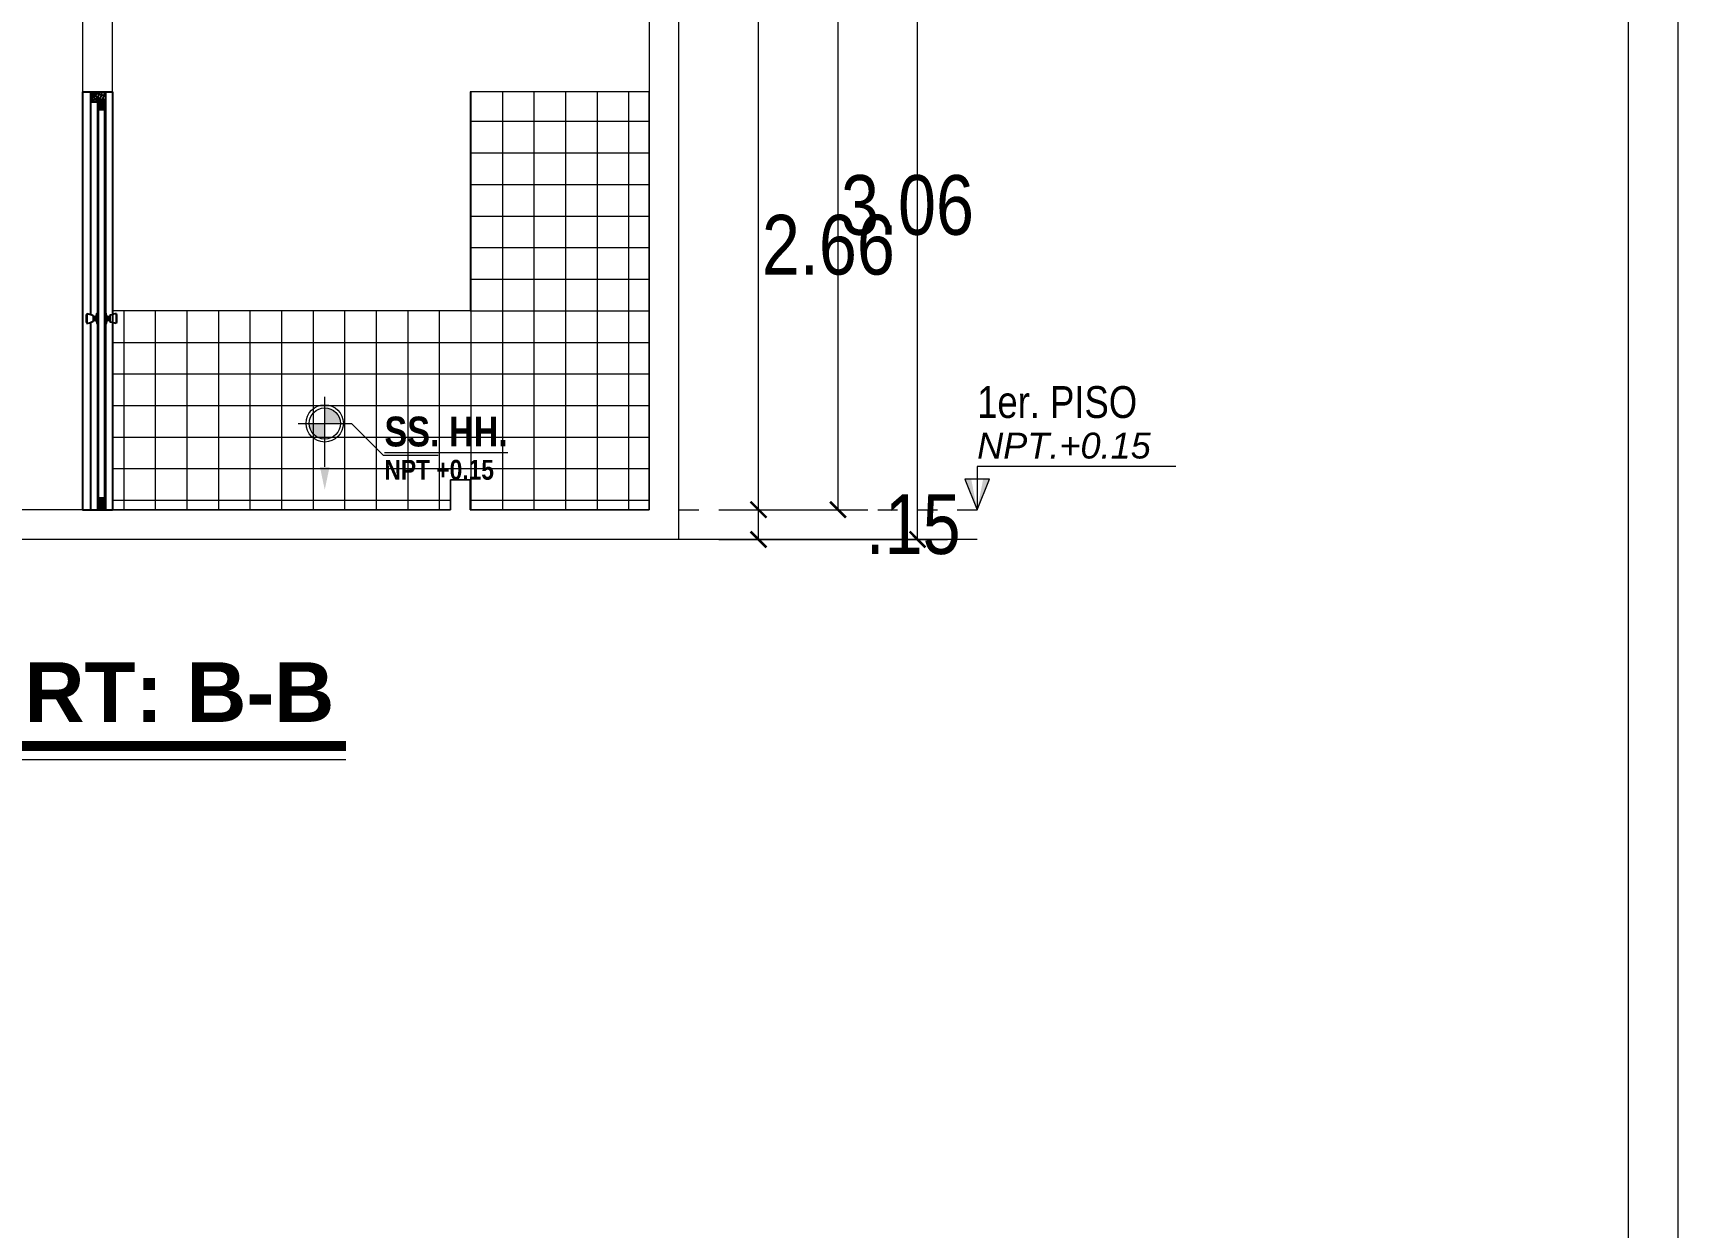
# Model space of a CAD drawing. Header units: millimetres. Extents: x 56 to 215, y 47 to 103.
# Drawn here: x 143.43 to 151.7, y 88.88 to 94.88 of the extents above; entities that cross this region are included whole.
import ezdxf
from ezdxf.enums import TextEntityAlignment as Align

# ---------------------------------------------------------------- set-up
doc = ezdxf.new("R2010")
doc.units = ezdxf.units.MM
doc.linetypes.add('DASHED2', pattern=[0.375, 0.25, -0.125])
for name, color, linetype, lineweight in [('A_Bloques', 56, 'Continuous', 15), ('A_Pared', 147, 'Continuous', 15), ('A_Texto', 43, 'Continuous', 9), ('G_Achurados', 54, 'Continuous', 5), ('G_Proyección', 8, 'DASHED2', 15), ('G_Texto', 122, 'Continuous', 20)]:
    doc.layers.add(name, color=color, linetype=linetype, lineweight=lineweight)
doc.layers.add('A_Puerta', color=32, linetype='Continuous')
doc.layers.add('G_Acotación', color=171, linetype='Continuous')
doc.styles.add('Acotacion', font='ARIALN.TTF')
doc.styles.add('AMBIENTES', font='ARIALNB.TTF', dxfattribs={"height": 0.15})
doc.styles.add('ARIAL', font='ariali.ttf', dxfattribs={"height": 0.12})
doc.styles.add('Arial Marron', font='ARIALN.TTF')
doc.styles.add('Cotas', font='ARIALNB.TTF', dxfattribs={"height": 0.1})
doc.styles.add('Niveles', font='swissck.ttf')
doc.styles.add('Titulo', font='arialbd.ttf', dxfattribs={"height": 0.2})
doc.dimstyles.new('Lenin_50', dxfattribs={"dimtxt": 0.3, "dimasz": 0.08, "dimexe": 0.15, "dimexo": 0.2, "dimgap": 0.03, "dimtad": 2, "dimtih": 1, "dimtoh": 1, "dimlfac": -1, "dimzin": 4, "dimdsep": 46, "dimtxsty": 'Acotacion', "dimblk": 'ARCHTICK', "dimcen": 0.08, "dimclrd": 256, "dimclre": 256, "dimclrt": 4, "dimazin": 1, "dimtm": 1e-09, "dimtfac": 1, "dimtmove": 2, "dimatfit": 2, "dimfxl": 1, "dimtolj": 1, "dimlwd": 13, "dimlwe": 18, "dimarcsym": 0})

# ---------------------------------------------------------------- blocks, each defined once
blk = doc.blocks.new('TITULP')
h = blk.add_hatch(color=1)
h.paths.add_polyline_path([(0, -0.0554), (0, -0.134), (0.0785, -0.134, 0.414214)])
h.paths.add_polyline_path([(0, -0.134), (-0.0785, -0.134, 0.414214), (0, -0.2125)])
for p, q in [((0, -0.3527), (0, 0)), ((-0.134, -0.134), (0.134, -0.134)), ((0.2939, -0.2939), (0.5699, -0.2939))]:
    blk.add_line(p, q)
at = {"lineweight": 18}
blk.add_line((0.134, -0.134), (0.2939, -0.2939), dxfattribs=at)
for radius in [0.0937, 0.0785]:
    blk.add_circle((0, -0.134), radius)
blk.add_solid([(0.0242, -0.3527), (0, -0.4678), (-0.0242, -0.3527)])
at = {"style": 'Arial Marron', "width": 1.35}
blk.add_attdef('%%USALA', text='', height=0.14, dxfattribs=at).set_placement((0.3052, -0.1124), align=Align.TOP_LEFT)
at = {"style": 'Arial Marron', "width": 1.1}
blk.add_attdef('NPT%%P0.00', text='', height=0.1, dxfattribs=at).set_placement((0.6033, -0.3972), align=Align.MIDDLE_CENTER)
at = {"style": 'Arial Marron'}
blk.add_attdef('PISO', text='', height=0.08, dxfattribs=at).set_placement((0.6033, -0.5391), align=Align.MIDDLE_CENTER)
blk = doc.blocks.new('_ArchTick')
at = {"color": 0, "linetype": 'ByBlock', "const_width": 0.15}
blk.add_lwpolyline([(-0.5, -0.5), (0.5, 0.5)], dxfattribs=at)
blk = doc.blocks.new('*D240')
at = {"layer": 'Defpoints', "color": 0, "ltscale": 0.5, "transparency": 16777216}
for p in [(146.676, 92.4875), (147.076, 92.4875), (146.676, 92.3375)]:
    blk.add_point(p, dxfattribs=at)
at = {"layer": 'G_Acotación', "lineweight": 18, "ltscale": 0.5, "transparency": 16777216}
for p, q in [((146.876, 92.4875), (147.226, 92.4875)), ((146.876, 92.3375), (147.226, 92.3375))]:
    blk.add_line(p, q, dxfattribs=at)
at = {"layer": 'G_Acotación', "lineweight": 13, "ltscale": 0.5, "transparency": 16777216}
blk.add_line((147.076, 92.3375), (147.076, 92.4875), dxfattribs=at)
at = {"layer": 'G_Acotación', "lineweight": 13, "ltscale": 0.5, "transparency": 16777216, "xscale": 0.08, "yscale": 0.08, "zscale": 0.08}
for p, rotation in [((147.076, 92.4875), 90.00000000000371), ((147.076, 92.3375), 270.0000000000037)]:
    blk.add_blockref('_ArchTick', p, dxfattribs=dict(at, rotation=rotation))
at = {"layer": 'G_Acotación', "color": 4, "lineweight": 5, "ltscale": 0.5, "transparency": 16777216, "insert": (147.8537, 92.4125), "char_height": 0.3, "attachment_point": 5, "style": 'Acotacion'}
blk.add_mtext('\\A1;.15', dxfattribs=at)
blk = doc.blocks.new('*D241')
at = {"layer": 'Defpoints', "color": 0, "transparency": 16777216}
for p in [(146.676, 95.1475), (147.076, 95.1475), (146.676, 92.4875)]:
    blk.add_point(p, dxfattribs=at)
at = {"layer": 'G_Acotación', "lineweight": 18, "transparency": 16777216}
for p, q in [((146.876, 95.1475), (147.226, 95.1475)), ((146.876, 92.4875), (147.226, 92.4875))]:
    blk.add_line(p, q, dxfattribs=at)
at = {"layer": 'G_Acotación', "lineweight": 13, "transparency": 16777216}
blk.add_line((147.076, 92.4875), (147.076, 95.1475), dxfattribs=at)
at = {"layer": 'G_Acotación', "lineweight": 13, "transparency": 16777216, "xscale": 0.08, "yscale": 0.08, "zscale": 0.08}
for p, rotation in [((147.076, 95.1475), 90.00000000000371), ((147.076, 92.4875), 270.0000000000037)]:
    blk.add_blockref('_ArchTick', p, dxfattribs=dict(at, rotation=rotation))
at = {"layer": 'G_Acotación', "color": 4, "lineweight": 5, "transparency": 16777216, "insert": (147.4275, 93.8175), "char_height": 0.3, "attachment_point": 5, "style": 'Acotacion'}
blk.add_mtext('\\A1;2.66', dxfattribs=at)
blk = doc.blocks.new('*D298')
at = {"layer": 'Defpoints', "color": 0, "transparency": 16777216}
for p in [(146.676, 95.5475), (147.476, 95.5475), (146.676, 92.4875)]:
    blk.add_point(p, dxfattribs=at)
at = {"layer": 'G_Acotación', "lineweight": 18, "transparency": 16777216}
for p, q in [((146.876, 95.5475), (147.626, 95.5475)), ((146.876, 92.4875), (147.626, 92.4875))]:
    blk.add_line(p, q, dxfattribs=at)
at = {"layer": 'G_Acotación', "lineweight": 13, "transparency": 16777216}
blk.add_line((147.476, 92.4875), (147.476, 95.5475), dxfattribs=at)
at = {"layer": 'G_Acotación', "lineweight": 13, "transparency": 16777216, "xscale": 0.08, "yscale": 0.08, "zscale": 0.08}
for p, rotation in [((147.476, 95.5475), 90), ((147.476, 92.4875), 270)]:
    blk.add_blockref('_ArchTick', p, dxfattribs=dict(at, rotation=rotation))
at = {"layer": 'G_Acotación', "color": 4, "lineweight": 5, "transparency": 16777216, "insert": (147.8255, 94.0175), "char_height": 0.3, "attachment_point": 5, "style": 'Acotacion'}
blk.add_mtext('\\A1;3.06', dxfattribs=at)
blk = doc.blocks.new('*D248')
at = {"layer": 'Defpoints', "color": 0, "transparency": 16777216}
for p in [(146.676, 100.9475), (147.876, 100.9475), (146.676, 92.3375)]:
    blk.add_point(p, dxfattribs=at)
at = {"layer": 'G_Acotación', "lineweight": 18, "transparency": 16777216}
for p, q in [((146.876, 100.9475), (148.026, 100.9475)), ((146.876, 92.3375), (148.026, 92.3375))]:
    blk.add_line(p, q, dxfattribs=at)
at = {"layer": 'G_Acotación', "lineweight": 13, "transparency": 16777216}
blk.add_line((147.876, 92.3375), (147.876, 100.9475), dxfattribs=at)
at = {"layer": 'G_Acotación', "lineweight": 13, "transparency": 16777216, "xscale": 0.08, "yscale": 0.08, "zscale": 0.08}
for p, rotation in [((147.876, 100.9475), 90), ((147.876, 92.3375), 270)]:
    blk.add_blockref('_ArchTick', p, dxfattribs=dict(at, rotation=rotation))
at = {"layer": 'G_Acotación', "color": 4, "lineweight": 5, "transparency": 16777216, "insert": (148.2018, 96.6425), "char_height": 0.3, "attachment_point": 5, "style": 'Acotacion'}
blk.add_mtext('\\A1;8.61', dxfattribs=at)
blk = doc.blocks.new('Titulo')
at = {"style": 'Titulo', "oblique": 20, "flags": 4}
blk.add_attdef('TITULO', (0.0261, 0.1894), '', height=0.3, dxfattribs=at)
at = {"oblique": 20, "flags": 4}
blk.add_attdef('ESCALA', (0.2598, -0.1011), '', height=0.11, dxfattribs=at)
blk = doc.blocks.new('Puerta Elev_2.10')
at = {"color": 2, "ltscale": 0.15}
for p, q in [((0, 2.1), (0, 0)), ((0.15, 2.1), (0.15, 0))]:
    blk.add_line(p, q, dxfattribs=at)
at = {"color": 1}
for p, q in [((0.15, 2.1), (0, 2.1)), ((0.0353, 2.1), (0.0353, 2.0625)), ((0.1103, 2.1), (0.1103, 2.05)), ((0.0353, 2.0625), (0.0353, 0.01)), ((0.0393, 2.0625), (0.0393, 0.01)), ((0.0713, 2.0625), (0.0713, 0.01)), ((0.0753, 2.0625), (0.0753, 0.01)), ((0.1103, 2.05), (0.0753, 2.05)), ((0.15, 0), (0, 0))]:
    blk.add_line(p, q, dxfattribs=at)
for p, q in [((0.1103, 2.1), (0.0353, 2.0812)), ((0.1103, 2.1), (0.0604, 2.0625)), ((0.1103, 2.1), (0.077, 2.05)), ((0.1103, 2.1), (0.0978, 2.05)), ((0.0753, 2.0625), (0.0353, 2.0625)), ((0.0393, 2.0625), (0.0454, 2.05)), ((0.0393, 2.0625), (0.0553, 2.05)), ((0.0694, 2.05), (0.0393, 2.0625)), ((0.0393, 2.0625), (0.0713, 2.0589)), ((0.0713, 2.05), (0.0393, 2.05)), ((0.0713, 2.0125), (0.0393, 2.0454)), ((0.0713, 2.0125), (0.0393, 2.0325)), ((0.0393, 2.0201), (0.0713, 2.0125)), ((0.0713, 2.0125), (0.0393, 2.0125)), ((0.0484, 2.05), (0.0713, 2.0125)), ((0.0713, 2.0125), (0.0553, 2.05)), ((0.0713, 2.0125), (0.0653, 2.05)), ((0.0813, 2.05), (0.0854, 2.05)), ((0.1103, 2.05), (0.1103, 0.9818)), ((-0.0212, 0.9811), (-0.0212, 0.9411)), ((-0.0212, 0.9811), (-0.0187, 0.9811)), ((-0.0212, 0.9411), (-0.0187, 0.9411)), ((-0.0187, 0.9861), (0.0013, 0.9816)), ((-0.0187, 0.9861), (-0.0187, 0.9361)), ((-0.0187, 0.9361), (0.0013, 0.9407)), ((0.0133, 0.9761), (0.0133, 0.9461)), ((0.0233, 0.9701), (0.0248, 0.9701)), ((0.0233, 0.9701), (0.0233, 0.9521)), ((0.0233, 0.9521), (0.0248, 0.9521)), ((0.0248, 0.9711), (0.0283, 0.9711)), ((0.0248, 0.9711), (0.0248, 0.9511)), ((0.0248, 0.9511), (0.0283, 0.9511)), ((0.0283, 0.9711), (0.0338, 0.9886)), ((0.0283, 0.9711), (0.0283, 0.9511)), ((0.0283, 0.9711), (0.0283, 0.9511)), ((0.0283, 0.9511), (0.0338, 0.9336)), ((0.0338, 0.9886), (0.0353, 0.9886)), ((0.0338, 0.9886), (0.0338, 0.9336)), ((0.0338, 0.9336), (0.0353, 0.9336)), ((0.0768, 0.9886), (0.0753, 0.9886)), ((0.0768, 0.9336), (0.0753, 0.9336)), ((0.0768, 0.9886), (0.0768, 0.9336)), ((0.0823, 0.9711), (0.0768, 0.9886)), ((0.0823, 0.9511), (0.0768, 0.9336)), ((0.0858, 0.9711), (0.0823, 0.9711)), ((0.0823, 0.9711), (0.0823, 0.9511)), ((0.0823, 0.9711), (0.0823, 0.9511)), ((0.0858, 0.9511), (0.0823, 0.9511)), ((0.0858, 0.9711), (0.0858, 0.9511)), ((0.0873, 0.9701), (0.0858, 0.9701)), ((0.0873, 0.9521), (0.0858, 0.9521)), ((0.0873, 0.9701), (0.0873, 0.9521)), ((0.0973, 0.9761), (0.0973, 0.9461)), ((0.1293, 0.9861), (0.1093, 0.9816)), ((0.1293, 0.9361), (0.1093, 0.9407)), ((0.1103, 0.9404), (0.1103, 0)), ((0.1293, 0.9861), (0.1293, 0.9361)), ((0.1318, 0.9811), (0.1293, 0.9811)), ((0.1318, 0.9411), (0.1293, 0.9411)), ((0.1318, 0.9811), (0.1318, 0.9411)), ((0.0353, 0.01), (0.0353, 0)), ((0.0753, 0.01), (0.0353, 0.01)), ((0.0713, 0.06), (0.0393, 0.0271)), ((0.0713, 0.06), (0.0393, 0.04)), ((0.0393, 0.0524), (0.0713, 0.06)), ((0.0713, 0.06), (0.0393, 0.06)), ((0.0694, 0.0225), (0.0393, 0.01)), ((0.0393, 0.01), (0.0553, 0.0225)), ((0.0393, 0.01), (0.0454, 0.0225)), ((0.0713, 0.0225), (0.0393, 0.0225)), ((0.0393, 0.01), (0.0713, 0.0136)), ((0.0484, 0.0225), (0.0713, 0.06)), ((0.0713, 0.06), (0.0553, 0.0225)), ((0.0713, 0.06), (0.0653, 0.0225)), ((0.0753, 0.01), (0.0753, 0))]:
    blk.add_line(p, q)
for centre, radius, start, end in [((0.1103, 2.1), 0.069, 180, 212.94184), ((0.1103, 2.1), 0.0565, 180, 221.6193), ((0.1103, 2.1), 0.044, 180, 270), ((0.1103, 2.1), 0.0315, 180, 270), ((0.1103, 2.1), 0.019, 180, 270), ((0.1103, 2.1), 0.00646, 180, 270), ((0.0393, 2.0625), 0.01, 270, 360), ((0.0713, 2.0125), 0.04, 110.36413, 143.1301), ((0.0713, 2.0125), 0.03, 90, 180), ((0.0713, 2.0125), 0.02, 90, 180), ((0.0393, 2.0625), 0.02, 321.31781, 360), ((0.0713, 2.0125), 0.01, 90, 180), ((0.0393, 2.0625), 0.03, 335.37568, 360), ((0.1103, 2.1), 0.0565, 231.6912, 242.32183), ((-0.0082, 0.9449), 0.0379, 55.44057, 75.48742), ((-0.0082, 0.9773), 0.0379, 284.51258, 304.55943), ((0.0209, 0.9958), 0.0268, 253.47846, 275.10036), ((0.0209, 0.9264), 0.0268, 84.89964, 106.52154), ((0.0897, 0.9958), 0.0268, 264.89964, 286.52154), ((0.0897, 0.9264), 0.0268, 73.47846, 95.10036), ((0.1188, 0.9449), 0.0379, 104.51258, 124.55943), ((0.1188, 0.9773), 0.0379, 235.44057, 255.48742), ((0.0713, 0.06), 0.04, 216.8699, 249.63587), ((0.0393, 0.01), 0.01, 0, 90), ((0.0713, 0.06), 0.03, 180, 270), ((0.0713, 0.06), 0.02, 180, 270), ((0.0393, 0.01), 0.02, 0, 38.68219), ((0.0713, 0.06), 0.01, 180, 270), ((0.0393, 0.01), 0.03, 0, 24.62432)]:
    blk.add_arc(centre, radius, start, end)
at = {"color": 0, "linetype": 'ByBlock'}
blk.add_point((0.0353, 0.01), dxfattribs=at)

msp = doc.modelspace()

# ---------------------------------------------------------------- hatches: boundary and pattern name
at = {"layer": 'G_Achurados', "lineweight": 5}
h = msp.add_hatch(dxfattribs=at)
h.set_pattern_fill('NET', color=4, scale=0.05, style=0)
h.set_pattern_definition([(180, (319.14425, 3.15869), (0, 0.15875), []), (90, (319.14425, 3.15869), (0.15875, 1e-17), [])])
h.paths.add_polyline_path([(146.526, 92.4875), (146.526, 94.5875), (145.626, 94.5875), (145.626, 93.4875), (143.826, 93.4875), (143.826, 92.4875), (145.526, 92.4875), (145.526, 92.6375), (145.626, 92.6375), (145.626, 92.4875)])

# ---------------------------------------------------------------- linework, layer by layer
at = {"lineweight": 5}
for points in [[(151.7019, 75.1029), (151.7019, 102.6587), (110.6519, 102.6587), (110.6519, 75.1029)], [(151.4519, 75.3529), (151.4519, 102.4087), (110.9019, 102.4087), (110.9019, 75.3529)]]:
    msp.add_lwpolyline(points, close=True, dxfattribs=at)
at = {"layer": 'A_Bloques', "lineweight": 5}
msp.add_lwpolyline([(146.526, 92.4875), (146.526, 94.5875), (145.626, 94.5875), (145.626, 93.4875), (143.826, 93.4875), (143.826, 92.4875), (145.526, 92.4875), (145.526, 92.6375), (145.626, 92.6375), (145.626, 92.4875), (146.526, 92.4875)], dxfattribs=at)
at = {"layer": 'A_Pared', "color": 0, "lineweight": 5, "ltscale": 0.5}
msp.add_line((148.176, 92.3375), (139.176, 92.3375), dxfattribs=at)
at = {"layer": 'A_Pared', "lineweight": 5, "ltscale": 0.5}
msp.add_lwpolyline([(146.676, 92.3375), (146.676, 100.9475), (146.526, 100.9475), (143.826, 100.9475), (143.576, 100.9475), (140.926, 100.9475), (140.676, 100.9475), (140.676, 92.3375)], dxfattribs=at)
msp.add_lwpolyline([(145.526, 92.6375), (145.526, 92.4875), (140.826, 92.4875), (140.826, 95.1475), (140.926, 95.1475), (140.926, 95.3475), (143.576, 95.3475), (143.576, 95.1475), (143.676, 95.1475), (143.676, 94.5875), (143.826, 94.5875), (143.826, 95.3475), (146.526, 95.3475), (146.526, 95.1475), (146.526, 95.1475), (146.526, 92.4875), (145.626, 92.4875), (145.626, 92.6375)], close=True, dxfattribs=at)
at = {"layer": 'G_Proyección', "lineweight": 5, "ltscale": 0.25}
msp.add_line((146.676, 92.4875), (148.176, 92.4875), dxfattribs=at)
at = {"layer": 'G_Texto', "lineweight": 5}
for points in [[(149.176, 92.7044), (148.176, 92.7044), (148.176, 92.4875), (148.2385, 92.6407), (148.1136, 92.6407), (148.176, 92.4875)], [(142.4517, 91.2309), (145.0004, 91.2309)]]:
    msp.add_lwpolyline(points, dxfattribs=at)
at = {"layer": 'G_Texto', "lineweight": 5, "const_width": 0.05}
msp.add_lwpolyline([(142.4517, 91.2993), (145.0004, 91.2993)], dxfattribs=at)
at = {"layer": 'G_Texto', "lineweight": 5}
for points in [[(148.176, 92.4875), (148.1136, 92.6407), (148.146, 92.6407)], [(148.2385, 92.6407), (148.206, 92.6407), (148.176, 92.4875)]]:
    msp.add_solid(points, dxfattribs=at)

# ---------------------------------------------------------------- block references
at = {"layer": 'A_Puerta', "lineweight": 5, "xscale": -1}
msp.add_blockref('Puerta Elev_2.10', (143.826, 92.4875), dxfattribs=at)
at = {"layer": 'A_Texto', "lineweight": 5}
ref = msp.add_blockref('TITULP', (144.894, 93.0553), dxfattribs=at)
ref.add_attrib('NPT%%P0.00', 'NPT +0.15', dxfattribs={"layer": '0', "color": 30, "height": 0.1, "style": 'Cotas'}).set_placement((145.4698, 92.6881), align=Align.MIDDLE_CENTER)
ref.add_attrib('%%USALA', '%%USS. HH.', dxfattribs={"layer": '0', "height": 0.15, "style": 'AMBIENTES'}).set_placement((145.1944, 92.9555), align=Align.TOP_LEFT)
at = {"layer": 'G_Texto', "lineweight": 5}
ref = msp.add_blockref('Titulo', (142.4517, 91.2309), dxfattribs=at)
ref.add_attrib('TITULO', 'COURT: B-B', (142.4517, 91.4204), dxfattribs={"layer": '0', "height": 0.3, "style": 'Titulo', "flags": 4})
ref.add_attrib('ESCALA', ' ESC :  1/50', (142.4517, 91.07), dxfattribs={"layer": '0', "height": 0.12, "style": 'Cotas', "flags": 4})

# ---------------------------------------------------------------- texts
at = {"layer": 'G_Texto', "lineweight": 5, "style": 'Niveles'}
msp.add_text('1er. PISO', height=0.16, dxfattribs=at).set_placement((148.176, 92.9487))
at = {"layer": 'G_Texto', "lineweight": 5, "style": 'ARIAL'}
msp.add_text('NPT.+0.15', height=0.13, dxfattribs=at).set_placement((148.176, 92.8097), align=Align.MIDDLE_LEFT)

# ---------------------------------------------------------------- dimensions: what is measured, and where the dimension line sits
at = {"layer": 'G_Acotación', "lineweight": 5}
for base, p1, p2, picture, middle in [((147.876, 100.9475), (146.676, 92.3375), (146.676, 100.9475), '*D248', (148.2018, 96.6425)), ((147.476, 95.5475), (146.676, 92.4875), (146.676, 95.5475), '*D298', (147.8255, 94.0175)), ((147.076, 95.1475), (146.676, 92.4875), (146.676, 95.1475), '*D241', (147.4275, 93.8175))]:
    dim = msp.add_linear_dim(base=base, p1=p1, p2=p2, angle=90, dimstyle='Lenin_50', override={"dimfxl": 0.06}, dxfattribs=at)
    dim.commit()
    dim.dimension.update_dxf_attribs({"geometry": picture, "text_midpoint": middle})
at = {"layer": 'G_Acotación', "lineweight": 5, "ltscale": 0.5}
dim = msp.add_linear_dim(base=(147.076, 92.4875), p1=(146.676, 92.3375), p2=(146.676, 92.4875), angle=90, dimstyle='Lenin_50', dxfattribs=at)
dim.commit()
dim.dimension.update_dxf_attribs({"geometry": '*D240', "text_midpoint": (147.8537, 92.4125)})

doc.saveas('drawing.dxf')
